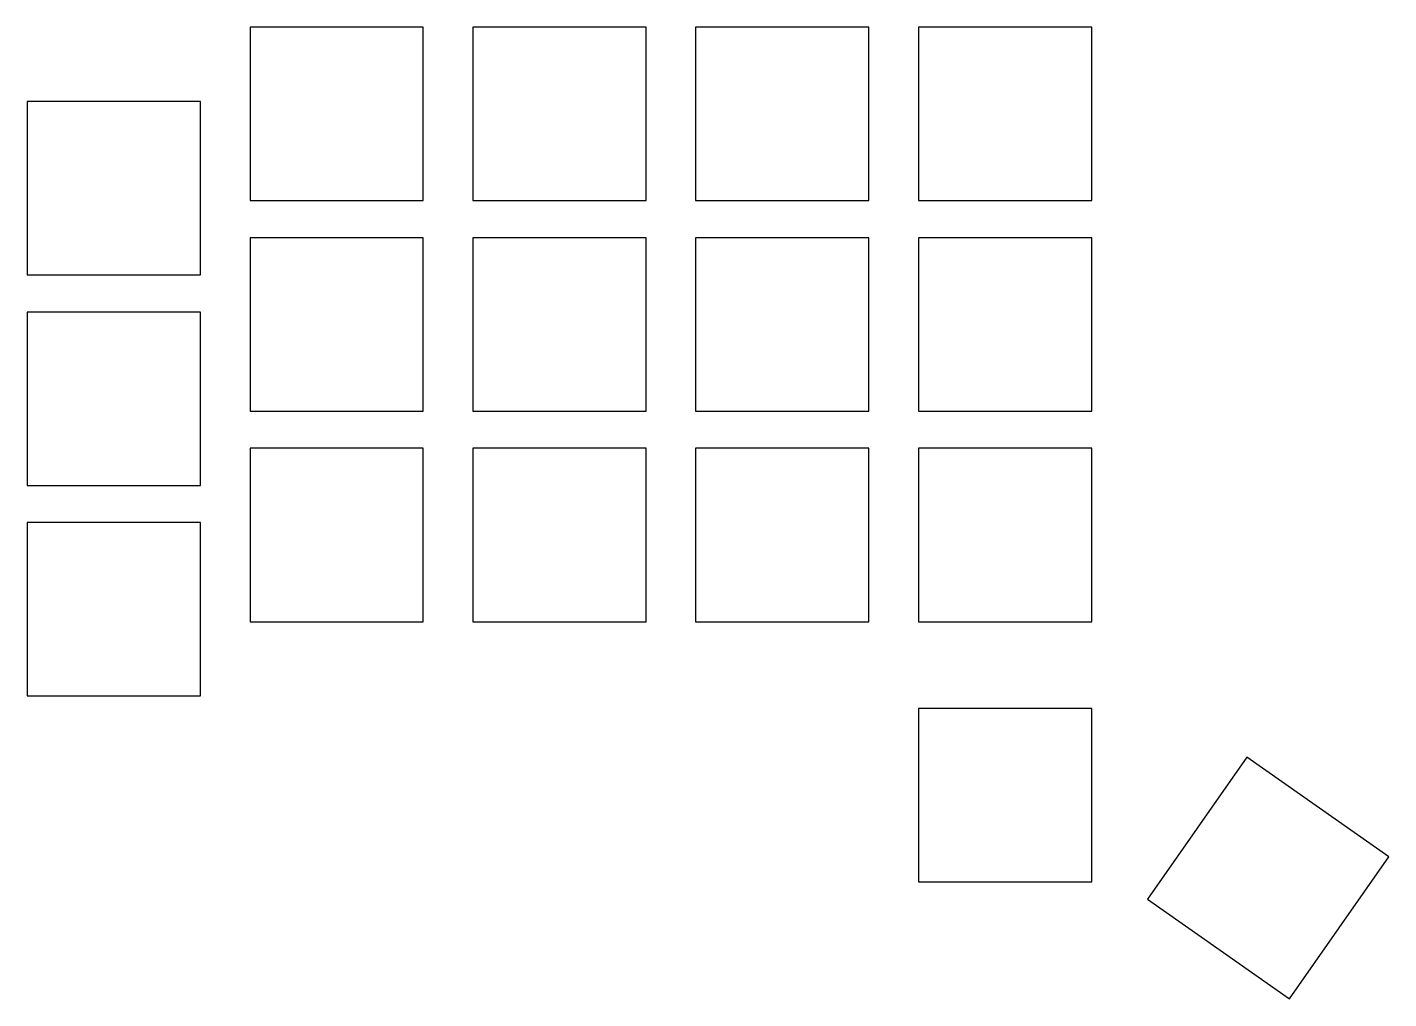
# Model space of a CAD drawing. Header units: millimetres. Extents: x -7 to 103, y -31 to 47.
import ezdxf

# ---------------------------------------------------------------- set-up
doc = ezdxf.new("R2010")
doc.units = ezdxf.units.MM

msp = doc.modelspace()

# ---------------------------------------------------------------- linework, layer by layer
at = {"linetype": 'CONTINUOUS'}
for p, q in [((25, 47), (11, 47)), ((11, 47), (11, 33)), ((25, 33), (25, 47)), ((43, 47), (29, 47)), ((29, 47), (29, 33)), ((43, 33), (43, 47)), ((61, 47), (47, 47)), ((47, 47), (47, 33)), ((61, 33), (61, 47)), ((79, 47), (65, 47)), ((65, 47), (65, 33)), ((79, 33), (79, 47)), ((7, 41), (-7, 41)), ((-7, 41), (-7, 27)), ((7, 27), (7, 41)), ((11, 33), (25, 33)), ((29, 33), (43, 33)), ((47, 33), (61, 33)), ((65, 33), (79, 33)), ((25, 30), (11, 30)), ((11, 30), (11, 16)), ((25, 16), (25, 30)), ((43, 30), (29, 30)), ((29, 30), (29, 16)), ((43, 16), (43, 30)), ((61, 30), (47, 30)), ((47, 30), (47, 16)), ((61, 16), (61, 30)), ((79, 30), (65, 30)), ((65, 30), (65, 16)), ((79, 16), (79, 30)), ((-7, 27), (7, 27)), ((7, 24), (-7, 24)), ((-7, 24), (-7, 10)), ((7, 10), (7, 24)), ((11, 16), (25, 16)), ((29, 16), (43, 16)), ((47, 16), (61, 16)), ((65, 16), (79, 16)), ((25, 13), (11, 13)), ((11, 13), (11, -1)), ((25, -1), (25, 13)), ((43, 13), (29, 13)), ((29, 13), (29, -1)), ((43, -1), (43, 13)), ((61, 13), (47, 13)), ((47, 13), (47, -1)), ((61, -1), (61, 13)), ((79, 13), (65, 13)), ((65, 13), (65, -1)), ((79, -1), (79, 13)), ((-7, 10), (7, 10)), ((7, 7), (-7, 7)), ((-7, 7), (-7, -7)), ((7, -7), (7, 7)), ((11, -1), (25, -1)), ((29, -1), (43, -1)), ((47, -1), (61, -1)), ((65, -1), (79, -1)), ((-7, -7), (7, -7)), ((79, -8), (65, -8)), ((65, -8), (65, -22)), ((79, -22), (79, -8)), ((91.53, -11.95), (83.5, -23.42)), ((103, -19.98), (91.53, -11.95)), ((94.97, -31.45), (103, -19.98)), ((65, -22), (79, -22)), ((83.5, -23.42), (94.97, -31.45))]:
    msp.add_line(p, q, dxfattribs=at)

doc.saveas('drawing.dxf')
